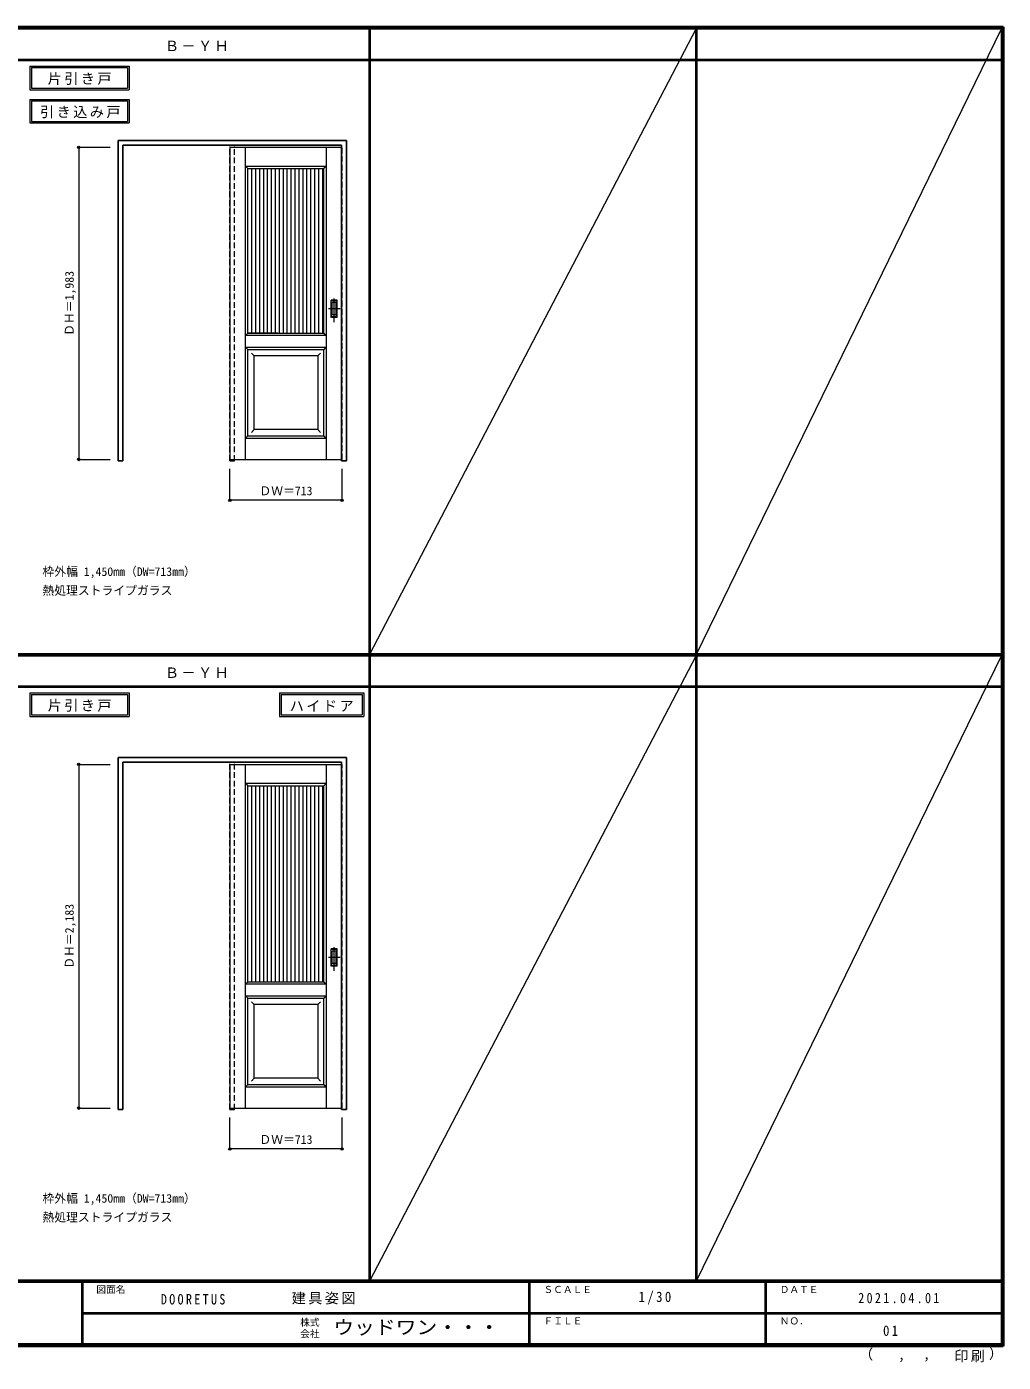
# Model space of a CAD drawing. Units: millimetres, scale not verified. Extents: x -6000 to 5700, y -4307 to 4175.
# Drawn here: x -502 to 5700, y -4307 to 4175 of the extents above; entities that cross this region are included whole.
import ezdxf
from ezdxf.enums import TextEntityAlignment as Align

# ---------------------------------------------------------------- set-up
doc = ezdxf.new("R2010")
doc.units = ezdxf.units.MM
doc.header["$LTSCALE"] = 30
doc.header["$PDMODE"] = 32
doc.header["$PDSIZE"] = 15
doc.linetypes.add('CHAIN1', pattern=[8, 5, -1, 1, -1])
doc.linetypes.add('DASHED1', pattern=[1.8, 1.2, -0.6])
for name, color, linetype, lineweight in [('0-2_扉', 7, 'Continuous', 18), ('0-4_枠', 3, 'Continuous', 25), ('0-6_引手', 7, 'Continuous', 18), ('0-A_文字', 7, 'Continuous', 18), ('0-B_寸法', 7, 'Continuous', 9), ('0-C_ハッチ', 4, 'Continuous', 9), ('F-1_枠', 6, 'Continuous', 40), ('F-A_文字', 7, 'Continuous', 18)]:
    doc.layers.add(name, color=color, linetype=linetype, lineweight=lineweight)
doc.styles.add('ＭＳ ゴシック', font='')
doc.styles.get('ＭＳ ゴシック').set_extended_font_data('MS Gothic')

msp = doc.modelspace()

# ---------------------------------------------------------------- linework, layer by layer
at = {"layer": '0-2_扉'}
for p, q in [((788, 3409.5), (788, 1426.5)), ((788, 3409.5), (1498, 3409.5)), ((888, 1426.5), (888, 3409.5)), ((1401, 1426.5), (1401, 3409.5)), ((888, 3289.5), (903, 3274.5)), ((888, 3289.5), (1184.5, 3289.5)), ((1184.5, 3289.5), (1401, 3289.5)), ((1401, 3289.5), (1386, 3274.5)), ((1386, 2229.5), (1386, 3274.5)), ((903.19, 3091.5), (903, 3091.5)), ((903, 2229.5), (903, 2372.02)), ((888, 2214.5), (903, 2229.5)), ((1182, 2214.5), (888, 2214.5)), ((1092, 2229.5), (903, 2229.5)), ((903, 2229.5), (1386, 2229.5)), ((1401, 2214.5), (1182, 2214.5)), ((1197, 2229.5), (1386, 2229.5)), ((1386, 2229.5), (1401, 2214.5)), ((888, 2139.5), (903, 2124.5)), ((888, 2139.5), (1182, 2139.5)), ((903, 1576.5), (903, 2124.5)), ((903, 2124.5), (1386, 2124.5)), ((1182, 2139.5), (1401, 2139.5)), ((1386, 2124.5), (1401, 2139.5)), ((1386, 1576.5), (1386, 2124.5)), ((943.04, 2084.5), (925.36, 2102.18)), ((943, 1616.5), (943, 2084.5)), ((1346, 2084.5), (943.04, 2084.5)), ((1346, 2084.5), (1363.68, 2102.18)), ((1346, 2084.5), (1346, 1616.5)), ((943, 1616.5), (925.32, 1598.82)), ((943, 1616.5), (943, 1617.93)), ((1346, 1616.5), (943, 1616.5)), ((1346, 1616.5), (1363.68, 1598.82)), ((903, 1576.5), (888, 1561.5)), ((888, 1561.5), (1182, 1561.5)), ((903, 1576.5), (1386, 1576.5)), ((1182, 1561.5), (1401, 1561.5)), ((1386, 1576.5), (1401, 1561.5)), ((788, 1426.5), (1498, 1426.5)), ((788, -510), (788, -2693)), ((788, -510), (1498, -510)), ((888, -2693), (888, -510)), ((1401, -2693), (1401, -510)), ((888, -630), (903, -645)), ((888, -630), (1184.5, -630)), ((903, -645), (1386, -645)), ((903, -1890), (903, -645)), ((1184.5, -630), (1401, -630)), ((1401, -630), (1386, -645)), ((1386, -1890), (1386, -645)), ((903.19, -828), (903, -828)), ((888, -1905), (903, -1890)), ((1182, -1905), (888, -1905)), ((903, -1890), (1386, -1890)), ((1401, -1905), (1182, -1905)), ((1197, -1890), (1386, -1890)), ((1386, -1890), (1401, -1905)), ((888, -1980), (903, -1995)), ((888, -1980), (1182, -1980)), ((903, -2543), (903, -1995)), ((903, -1995), (1386, -1995)), ((943.04, -2035), (925.36, -2017.32)), ((943, -2503), (943, -2035)), ((1346, -2035), (943.04, -2035)), ((1182, -1980), (1401, -1980)), ((1346, -2035), (1363.68, -2017.32)), ((1346, -2035), (1346, -2503)), ((1386, -1995), (1401, -1980)), ((1386, -2543), (1386, -1995)), ((903, -2543), (888, -2558)), ((903, -2543), (1386, -2543)), ((943, -2503), (925.32, -2520.68)), ((943, -2503), (943, -2501.57)), ((1346, -2503), (943, -2503)), ((1346, -2503), (1363.68, -2520.68)), ((1386, -2543), (1401, -2558)), ((888, -2558), (1182, -2558)), ((1182, -2558), (1401, -2558)), ((788, -2693), (1498, -2693))]:
    msp.add_line(p, q, dxfattribs=at)
at = {"layer": '0-2_扉', "color": 4, "linetype": 'DASHED1', "lineweight": 9}
for p, q in [((1498, 3409.5), (1501, 3409.5)), ((1498, -510), (1501, -510)), ((1501, -2693), (1501, -510)), ((1498, -2693), (1501, -2693))]:
    msp.add_line(p, q, dxfattribs=at)
msp.add_lwpolyline([(1498, 1426.5), (1501, 1426.5), (1501, 3409.5)], dxfattribs=at)
at = {"layer": '0-2_扉'}
msp.add_lwpolyline([(903, 2372.02), (903, 3274.5), (1386, 3274.5)], dxfattribs=at)
at = {"layer": '0-4_枠'}
for p, q in [((78, 1418), (78, 3453)), ((78, 3453), (1528, 3453)), ((108, 3423), (1498, 3423)), ((1498, 1418), (1498, 3423)), ((1528, 1418), (1528, 3453)), ((1498, 1418), (1528, 1418)), ((78, -466.5), (1528, -466.5)), ((78, -2701.5), (78, -466.5)), ((108, -496.5), (1498, -496.5)), ((1498, -2701.5), (1498, -496.5)), ((1528, -2701.5), (1528, -466.5)), ((1498, -2701.5), (1528, -2701.5))]:
    msp.add_line(p, q, dxfattribs=at)
at = {"layer": '0-4_枠', "color": 4, "linetype": 'DASHED1', "lineweight": 9}
for p, q in [((788, 1418), (788, 3423)), ((818, 1418), (818, 3423)), ((788, 1418), (818, 1418)), ((788, -2701.5), (788, -496.5)), ((818, -2701.5), (818, -496.5)), ((788, -2701.5), (818, -2701.5))]:
    msp.add_line(p, q, dxfattribs=at)
at = {"layer": '0-4_枠'}
for points in [[(78, 1418), (108, 1418), (108, 3423)], [(78, -2701.5), (108, -2701.5), (108, -496.5)]]:
    msp.add_lwpolyline(points, dxfattribs=at)
at = {"layer": '0-6_引手', "linetype": 'CHAIN1'}
for p, q in [((1450, 2298.77), (1450, 2469.62)), ((1488.07, 2384), (1415.56, 2384)), ((1450, -1820.73), (1450, -1649.88)), ((1488.07, -1735.5), (1415.56, -1735.5))]:
    msp.add_line(p, q, dxfattribs=at)
at = {"layer": '0-6_引手'}
for p, q in [((1469, 2439), (1431, 2439)), ((1431, 2329), (1431, 2439)), ((1462.5, 2423), (1437.5, 2423)), ((1437.5, 2345), (1437.5, 2423)), ((1462.5, 2345), (1462.5, 2423)), ((1469, 2329), (1469, 2439)), ((1469, 2329), (1431, 2329)), ((1462.5, 2345), (1437.5, 2345)), ((1469, -1680.5), (1431, -1680.5)), ((1431, -1790.5), (1431, -1680.5)), ((1469, -1790.5), (1469, -1680.5)), ((1462.5, -1696.5), (1437.5, -1696.5)), ((1437.5, -1774.5), (1437.5, -1696.5)), ((1462.5, -1774.5), (1437.5, -1774.5)), ((1462.5, -1774.5), (1462.5, -1696.5)), ((1469, -1790.5), (1431, -1790.5))]:
    msp.add_line(p, q, dxfattribs=at)
at = {"layer": '0-6_引手', "linetype": 'DASHED1'}
for p, q in [((1434, 2333), (1434, 2435)), ((1466, 2333), (1434, 2333)), ((1434, -1786.5), (1434, -1684.5)), ((1466, -1786.5), (1434, -1786.5))]:
    msp.add_line(p, q, dxfattribs=at)
for points in [[(1466, 2333), (1466, 2435), (1434, 2435)], [(1466, -1786.5), (1466, -1684.5), (1434, -1684.5)]]:
    msp.add_lwpolyline(points, dxfattribs=at)
at = {"layer": '0-A_文字'}
for p, q in [((-482, 3925), (-482, 3775)), ((-472, 3915), (-472, 3785)), ((-472, 3915), (139.03, 3915)), ((139.03, 3915), (139.03, 3785)), ((-482, 3775), (149.03, 3775)), ((-472, 3785), (139.03, 3785)), ((-482, 3713.53), (-482, 3563.53)), ((-472, 3703.53), (-472, 3573.53)), ((-472, 3703.53), (139.03, 3703.53)), ((139.03, 3703.53), (139.03, 3573.53)), ((-482, 3563.53), (149.03, 3563.53)), ((-472, 3573.53), (139.03, 3573.53)), ((-482, -55.5), (-482, -205.5)), ((-472, -65.5), (-472, -195.5)), ((-472, -65.5), (139.03, -65.5)), ((139.03, -65.5), (139.03, -195.5)), ((1103.67, -55.5), (1103.67, -205.5)), ((1113.67, -65.5), (1628, -65.5)), ((1628, -65.5), (1628, -195.5)), ((-482, -205.5), (149.03, -205.5)), ((-472, -195.5), (139.03, -195.5)), ((1103.67, -205.5), (1638, -205.5))]:
    msp.add_line(p, q, dxfattribs=at)
for points in [[(-482, 3925), (149.03, 3925), (149.03, 3775)], [(-482, 3713.53), (149.03, 3713.53), (149.03, 3563.53)], [(-482, -55.5), (149.03, -55.5), (149.03, -205.5)], [(1103.67, -55.5), (1638, -55.5), (1638, -205.5)], [(1113.67, -65.5), (1113.67, -195.5), (1628, -195.5)]]:
    msp.add_lwpolyline(points, dxfattribs=at)
at = {"layer": '0-B_寸法', "color": 4}
for p, q in [((-172, 3409.5), (-172, 1426.5)), ((-172, 3409.5), (28, 3409.5)), ((-172, 1426.5), (28, 1426.5)), ((1501, 1168), (1501, 1368)), ((-172, -510), (-172, -2693)), ((-172, -510), (28, -510)), ((-172, -2693), (28, -2693)), ((788, -2951.5), (788, -2751.5)), ((1501, -2951.5), (1501, -2751.5)), ((1501, -2951.5), (788, -2951.5))]:
    msp.add_line(p, q, dxfattribs=at)
msp.add_lwpolyline([(1501, 1168), (788, 1168), (788, 1368)], dxfattribs=at)
at = {"layer": '0-B_寸法'}
for p in [(-172, 3409.5), (-172, 1426.5), (788, 1168), (1501, 1168), (-172, -510), (-172, -2693), (788, -2951.5), (1501, -2951.5)]:
    msp.add_point(p, dxfattribs=at)
at = {"layer": '0-C_ハッチ'}
for p, q in [((928, 2229.5), (928, 3274.5)), ((953, 2229.5), (953, 3274.5)), ((978, 2229.5), (978, 3274.5)), ((1003, 2229.5), (1003, 3274.5)), ((1028, 2229.5), (1028, 3274.5)), ((1053, 2229.5), (1053, 3274.5)), ((1078, 2229.5), (1078, 3274.5)), ((1103, 2229.5), (1103, 3274.5)), ((1128, 2229.5), (1128, 3274.5)), ((1153, 2229.5), (1153, 3274.5)), ((1178, 2229.5), (1178, 3274.5)), ((1203, 2229.5), (1203, 3274.5)), ((1228, 2229.5), (1228, 3274.5)), ((1253, 2229.5), (1253, 3274.5)), ((1278, 2229.5), (1278, 3274.5)), ((1303, 2229.5), (1303, 3274.5)), ((1328, 2229.5), (1328, 3274.5)), ((1353, 2229.5), (1353, 3274.5)), ((1378, 2229.5), (1378, 3274.5)), ((928, -1890), (928, -645)), ((953, -1890), (953, -645)), ((978, -1890), (978, -645)), ((1003, -1890), (1003, -645)), ((1028, -1890), (1028, -645)), ((1053, -1890), (1053, -645)), ((1078, -1890), (1078, -645)), ((1103, -1890), (1103, -645)), ((1128, -1890), (1128, -645)), ((1153, -1890), (1153, -645)), ((1178, -1890), (1178, -645)), ((1203, -1890), (1203, -645)), ((1228, -1890), (1228, -645)), ((1253, -1890), (1253, -645)), ((1278, -1890), (1278, -645)), ((1303, -1890), (1303, -645)), ((1328, -1890), (1328, -645)), ((1353, -1890), (1353, -645)), ((1378, -1890), (1378, -645))]:
    msp.add_line(p, q, dxfattribs=at)
at = {"layer": 'F-1_枠'}
for p, q in [((-6000, 4175), (5700, 4175)), ((-6000, 4170), (5700, 4170)), ((-6000, 4165), (5700, 4165)), ((1678, -3790), (1678, 4175)), ((3752, -3790), (3752, 4175)), ((5690, 4175), (5690, -4205)), ((5695, 4175), (5695, -4205)), ((5700, 4175), (5700, -4205)), ((-6000, 3965), (5700, 3965)), ((-6000, 190.5), (5700, 190.5)), ((-6000, 187.5), (5700, 187.5)), ((-6000, 184.5), (5700, 184.5)), ((-6000, -15.5), (5700, -15.5)), ((5700, -3790), (-6000, -3790)), ((5700, -3795), (-6000, -3795)), ((-150, -3795), (-150, -4195)), ((2690, -3795), (2690, -4195)), ((4190, -3795), (4190, -4195)), ((-150, -3995), (5690, -3995.01)), ((5700, -4195), (-6000, -4195)), ((5700, -4200), (-6000, -4200)), ((5700, -4205), (-6000, -4205))]:
    msp.add_line(p, q, dxfattribs=at)
at = {"layer": 'F-A_文字'}
for p, q in [((1678, 190.5), (3752, 4165)), ((3752, 190.5), (5690, 4165)), ((1678, -3790), (3752, 184.5)), ((3752, -3790), (5690, 184.5))]:
    msp.add_line(p, q, dxfattribs=at)

# ---------------------------------------------------------------- texts
at = {"layer": '0-A_文字', "style": 'ＭＳ ゴシック'}
for s, p in [('枠外幅 1,450mm（DW=713mm）', (-402, 670.5)), ('熱処理ストライプガラス', (-402, 550.5)), ('枠外幅 1,450mm（DW=713mm）', (-402, -3310)), ('熱処理ストライプガラス', (-402, -3430))]:
    msp.add_text(s, height=54.99, dxfattribs=at).set_placement(p, align=Align.BOTTOM_LEFT)
at = {"layer": '0-A_文字', "char_height": 65.98, "attachment_point": 7, "style": 'ＭＳ ゴシック'}
for s, insert in [('\\T1.17;Ｂ－ＹＨ', (375.5, 4020)), ('\\T1.17;片引き戸', (-368.98, 3805)), ('\\T1.17;引き込み戸', (-417.34, 3593.53)), ('\\T1.17;Ｂ－ＹＨ', (375.5, 39.5)), ('\\T1.17;片引き戸', (-368.98, -175.5)), ('\\T1.17;ハイドア', (1168.34, -175.5))]:
    msp.add_mtext(s, dxfattribs=dict(at, insert=insert))
at = {"layer": '0-B_寸法', "style": 'ＭＳ ゴシック'}
for s, p in [('ＤＨ＝1,983', (-187, 2211.75)), ('ＤＨ＝2,183', (-187, -1807.75))]:
    msp.add_text(s, height=54.99, rotation=90, dxfattribs=at).set_placement(p, align=Align.BOTTOM_LEFT)
for p in [(975.75, 1183), (975.75, -2936.5)]:
    msp.add_text('ＤＷ＝713', height=54.99, dxfattribs=at).set_placement(p, align=Align.BOTTOM_LEFT)
at = {"layer": 'F-A_文字', "style": 'ＭＳ ゴシック'}
for s, height, p in [('図面名', 43.99, (-60, -3880)), ('ＳＣＡＬＥ', 43.99, (2780, -3880)), ('ＤＡＴＥ', 43.99, (4280, -3880)), ('株式', 43.99, (1235, -4089)), ('ＦＩＬＥ', 43.99, (2780, -4080)), ('ＮＯ．', 43.99, (4280, -4080)), ('会社', 43.99, (1235, -4161)), ('（', 65.98, (4784.03, -4308.31)), ('）', 65.98, (5608.4, -4304.13)), (',', 65.98, (5031.28, -4308.31)), (',', 65.98, (5190.2, -4305.53))]:
    msp.add_text(s, height=height, dxfattribs=at).set_placement(p, align=Align.BOTTOM_LEFT)
at = {"layer": 'F-A_文字', "style": 'ＭＳ ゴシック', "width": 1.1}
msp.add_text('ウッドワン・・・', height=87.98, dxfattribs=at).set_placement((1445, -4155), align=Align.BOTTOM_LEFT)
at = {"layer": 'F-A_文字', "char_height": 65.98, "attachment_point": 7, "style": 'ＭＳ ゴシック'}
for s, insert in [('\\T1.39;\\W0.85;DOORETUS', (350, -3940.79)), ('\\T1.17;建具姿図', (1180.42, -3940)), ('\\T1.38;\\W0.9;1/30', (3383.75, -3940)), ('\\T1.39;\\W0.85;2021.04.01', (4778.75, -3932.5)), ('\\T1.36;\\W0.9;01', (4936.25, -4140)), ('\\T1.17;印刷', (5388.15, -4306.92))]:
    msp.add_mtext(s, dxfattribs=dict(at, insert=insert))

doc.saveas('drawing.dxf')
